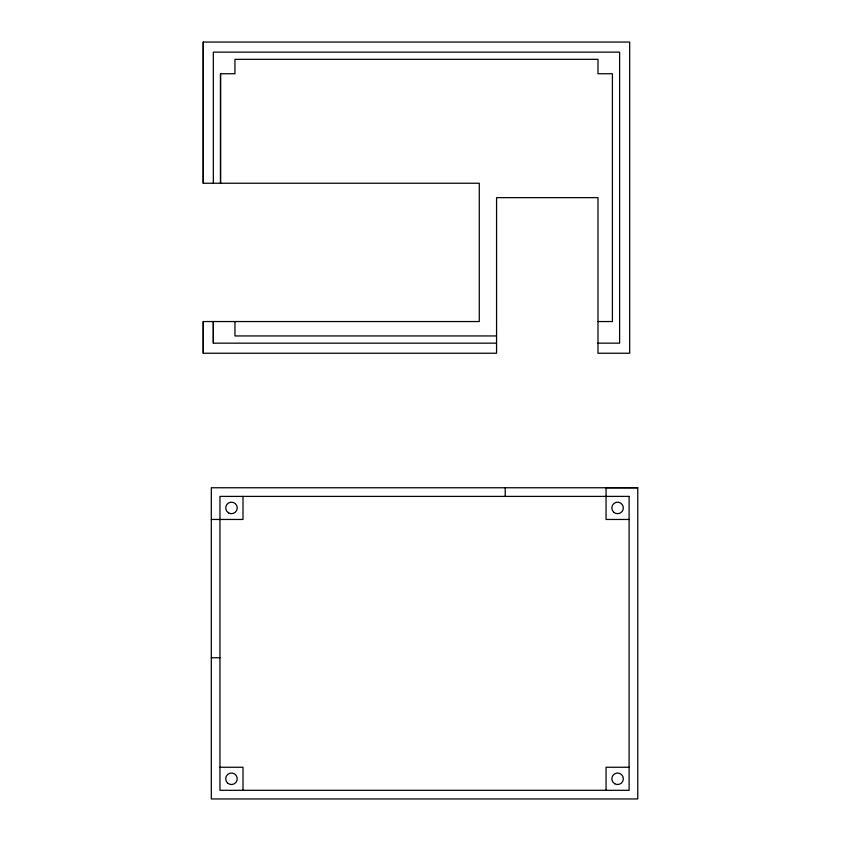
<?xml version="1.0" encoding="UTF-8"?>
<svg xmlns="http://www.w3.org/2000/svg" width="841" height="841" viewBox="0 0 841 841"><rect width="100%" height="100%" fill="white"/><g stroke="black" fill="none" stroke-linecap="round" stroke-linejoin="round"><path stroke-width="1.26" d="M203.238 353.241L203.238 321.546L479.275 321.546L479.275 183.243L203.238 183.243L203.238 42.05L629.688 42.05L629.688 353.241L597.993 353.241L597.993 197.646L496.568 197.646L496.568 353.241L203.238 353.241L203.238 321.546M203.238 183.243L203.238 42.05M213.33 343.16L213.33 321.546L213.33 343.16L496.568 343.16M213.33 183.243L213.33 52.131L619.607 52.131L619.607 343.16L597.993 343.16M220.531 73.745L220.531 183.243L220.531 73.745L234.944 73.745L234.944 59.343L597.993 59.343L597.993 73.745L612.406 73.745L612.406 321.546L597.993 321.546M496.568 335.948L234.944 335.948L234.944 321.546M637.762 487.759L211.312 487.759L211.312 798.95L637.762 798.95L637.762 487.759L606.056 487.78L606.056 519.454L629.11 519.454M211.312 519.454L243.007 519.454L243.007 496.4M211.312 657.757L219.953 657.757M219.953 767.255L243.007 767.255L243.007 790.309M629.11 767.255L606.056 767.255L606.056 790.309M505.21 487.769L505.21 496.4M629.11 496.4L219.953 496.4L219.953 790.309L629.11 790.309L629.11 496.4M227.406 782.855A5.761 5.761 0 0 0 237.046 780.269A5.761 5.761 0 0 0 229.992 773.215A5.761 5.761 0 0 0 227.406 782.855M228.594 512.915A5.761 5.761 0 0 0 237.246 507.932A5.761 5.761 0 0 0 228.594 502.939A5.761 5.761 0 0 0 228.594 512.915M614.708 783.77A5.761 5.761 0 0 0 623.349 778.777A5.761 5.761 0 0 0 614.708 773.794A5.761 5.761 0 0 0 614.708 783.77M613.51 512.001A5.761 5.761 0 0 0 623.149 509.425A5.761 5.761 0 0 0 616.096 502.361A5.761 5.761 0 0 0 613.51 512.001"/></g></svg>
